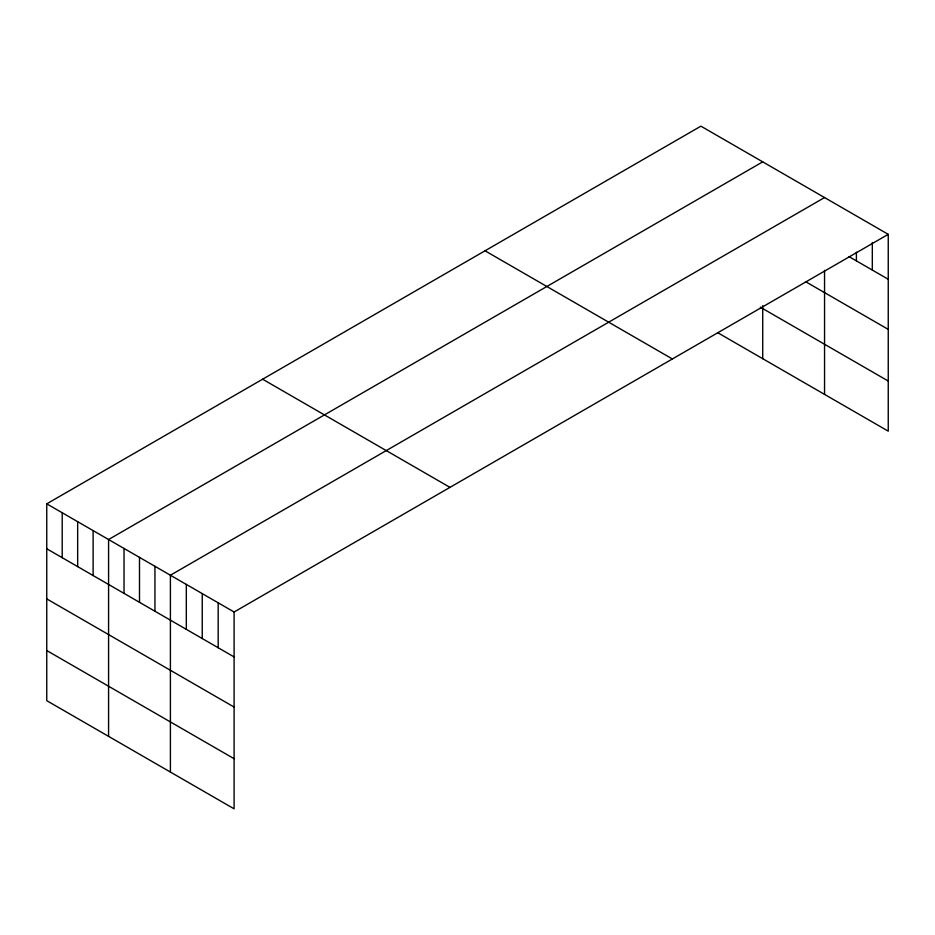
<?xml version="1.0" encoding="UTF-8"?>
<svg xmlns="http://www.w3.org/2000/svg" width="935" height="935" viewBox="0 0 935 935"><rect width="100%" height="100%" fill="white"/><g stroke="black" fill="none" stroke-linecap="round" stroke-linejoin="round"><path stroke-width="1.4" d="M888.25 234.334L234.101 612.004L234.101 808.833L46.75 700.666L46.75 503.836L700.899 126.167L888.25 234.334L888.25 431.164L717.542 332.603M762.726 161.86L108.577 539.53L108.577 736.359M824.553 197.554L170.404 575.224L170.404 772.053M849.05 256.634L888.25 279.261M805.526 281.634L888.25 329.389M760.342 307.194L888.25 381.036M485.031 250.802L672.382 358.97M262.618 379.213L449.969 487.369M46.75 503.836L234.101 612.004M46.75 548.763L234.101 656.931M46.75 598.891L234.101 707.059M46.75 650.538L234.101 758.706M872.32 242.527L872.32 270.063M856.402 252.181L856.402 260.877M824.553 270.332L824.553 394.383M762.726 305.698L762.726 358.689M218.182 602.806L218.182 647.733M202.252 593.62L202.252 638.547M186.322 584.422L186.322 629.348M154.941 566.306L154.941 611.233M139.49 557.377L139.49 602.304M124.028 548.459L124.028 593.386M93.114 530.612L93.114 575.539M77.663 521.683L77.663 566.61M62.201 512.766L62.201 557.692"/></g></svg>
